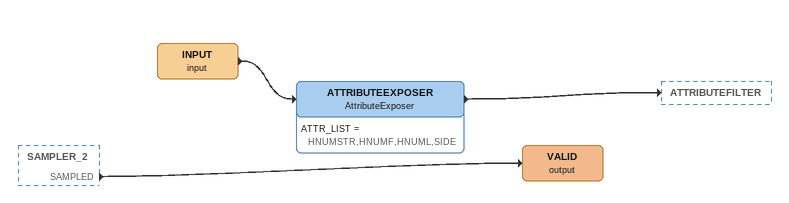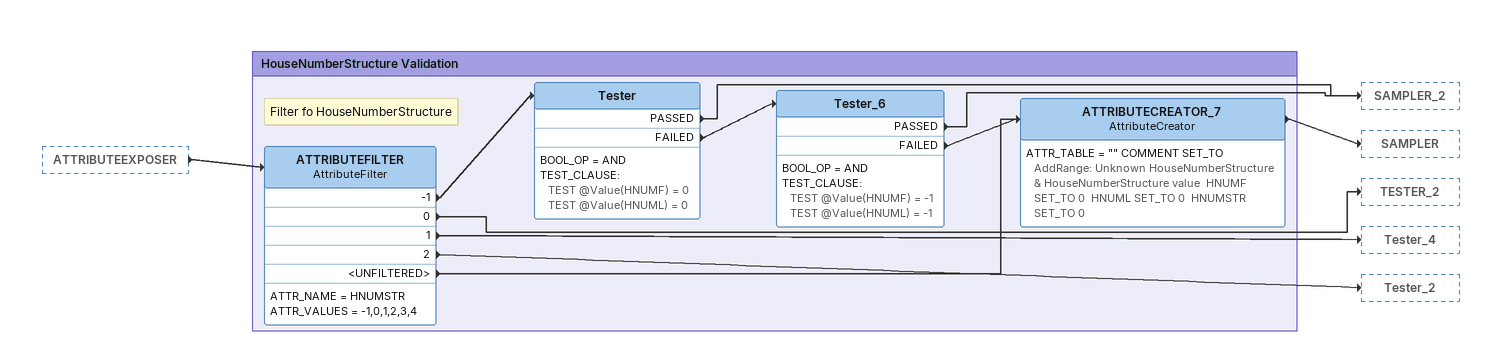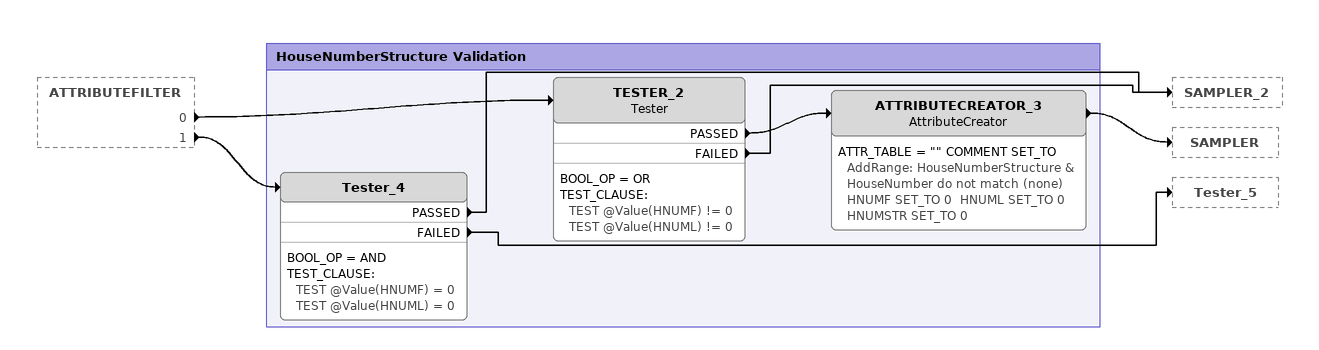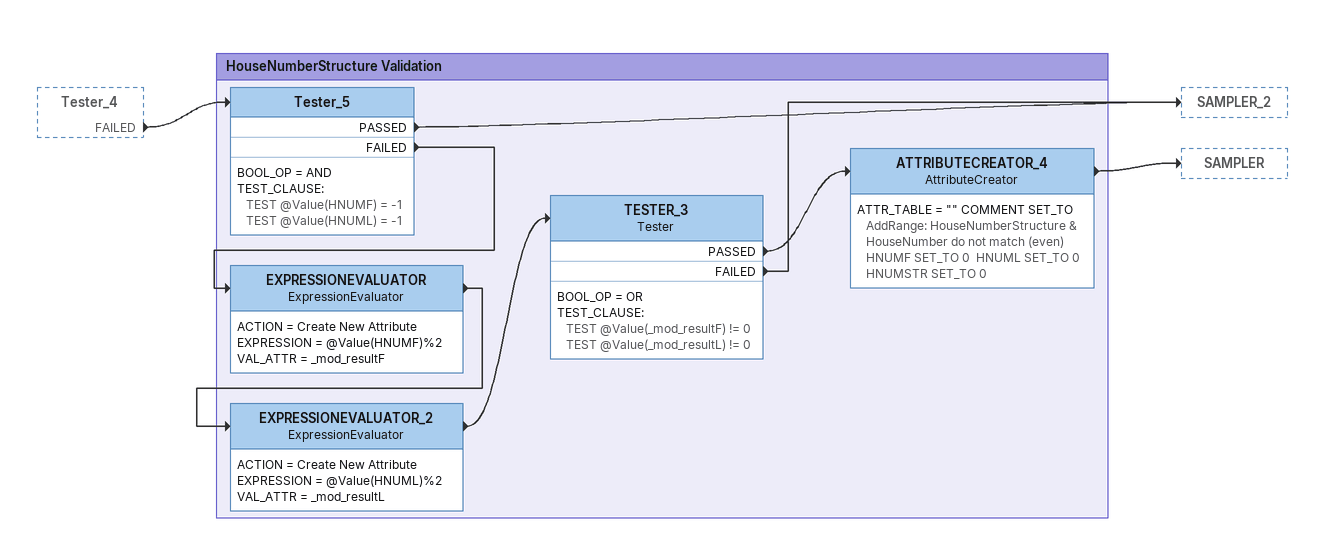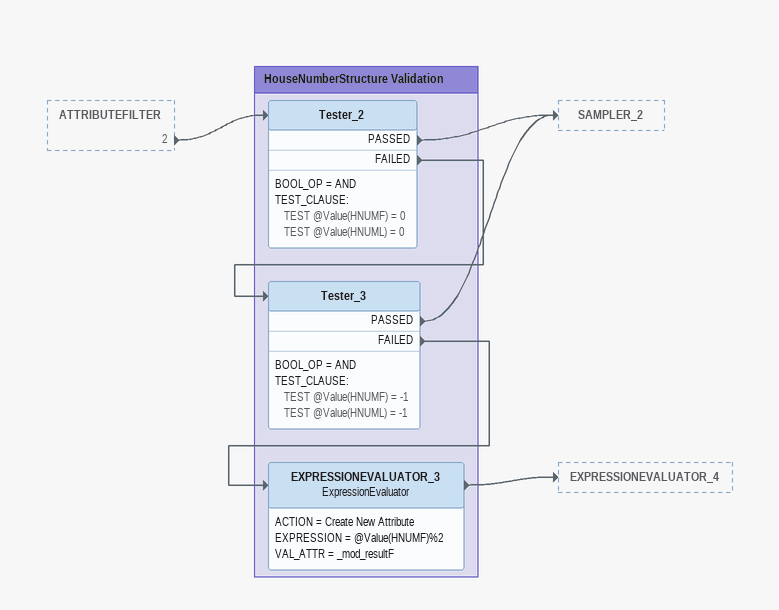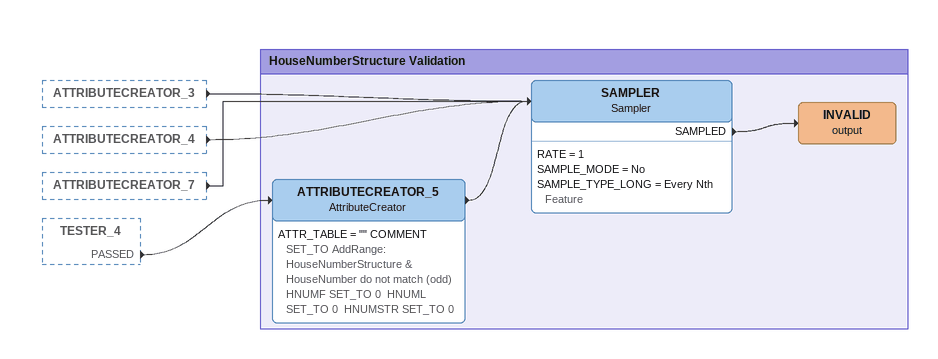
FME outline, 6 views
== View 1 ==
SAMPLER_2 [outside]
    SAMPLED -> VALID (output)
INPUT (input)
    -> ATTRIBUTEEXPOSER
ATTRIBUTEEXPOSER: AttributeExposer
    ATTR_LIST = HNUMSTR,HNUMF,HNUML,SIDE
    -> ATTRIBUTEFILTER
VALID (output)

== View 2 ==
ATTRIBUTEEXPOSER [outside]
    -> ATTRIBUTEFILTER

Bookmark: HouseNumberStructure Validation
Note: Filter fo HouseNumberStructure
ATTRIBUTEFILTER: AttributeFilter
    ATTR_NAME = HNUMSTR
    ATTR_VALUES = -1,0,1,2,3,4
    -1 -> Tester
    0 -> TESTER_2
    1 -> Tester_4
    2 -> Tester_2
    <UNFILTERED> -> ATTRIBUTECREATOR_7
Tester
    BOOL_OP = AND
    TEST_CLAUSE:
      TEST @Value(HNUMF) = 0
      TEST @Value(HNUML) = 0
    PASSED -> SAMPLER_2
    FAILED -> Tester_6
Tester_6
    BOOL_OP = AND
    TEST_CLAUSE:
      TEST @Value(HNUMF) = -1
      TEST @Value(HNUML) = -1
    PASSED -> SAMPLER_2
    FAILED -> ATTRIBUTECREATOR_7
ATTRIBUTECREATOR_7: AttributeCreator
    ATTR_TABLE = "" COMMENT SET_TO AddRange: Unknown HouseNumberStructure & HouseNumberStructure value  HNUMF SET_TO 0  HNUML SET_TO 0  HNUMSTR SET_TO 0
    -> SAMPLER

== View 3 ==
ATTRIBUTEFILTER [outside]
    0 -> TESTER_2
    1 -> Tester_4

Bookmark: HouseNumberStructure Validation
TESTER_2: Tester
    BOOL_OP = OR
    TEST_CLAUSE:
      TEST @Value(HNUMF) != 0
      TEST @Value(HNUML) != 0
    PASSED -> ATTRIBUTECREATOR_3
    FAILED -> SAMPLER_2
ATTRIBUTECREATOR_3: AttributeCreator
    ATTR_TABLE = "" COMMENT SET_TO AddRange: HouseNumberStructure & HouseNumber do not match (none)  HNUMF SET_TO 0  HNUML SET_TO 0  HNUMSTR SET_TO 0
    -> SAMPLER
Tester_4
    BOOL_OP = AND
    TEST_CLAUSE:
      TEST @Value(HNUMF) = 0
      TEST @Value(HNUML) = 0
    PASSED -> SAMPLER_2
    FAILED -> Tester_5

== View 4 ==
Tester_4 [outside]
    FAILED -> Tester_5

Bookmark: HouseNumberStructure Validation
Tester_5
    BOOL_OP = AND
    TEST_CLAUSE:
      TEST @Value(HNUMF) = -1
      TEST @Value(HNUML) = -1
    PASSED -> SAMPLER_2
    FAILED -> EXPRESSIONEVALUATOR
EXPRESSIONEVALUATOR: ExpressionEvaluator
    ACTION = Create New Attribute
    EXPRESSION = @Value(HNUMF)%2
    VAL_ATTR = _mod_resultF
    -> EXPRESSIONEVALUATOR_2
EXPRESSIONEVALUATOR_2: ExpressionEvaluator
    ACTION = Create New Attribute
    EXPRESSION = @Value(HNUML)%2
    VAL_ATTR = _mod_resultL
    -> TESTER_3
TESTER_3: Tester
    BOOL_OP = OR
    TEST_CLAUSE:
      TEST @Value(_mod_resultF) != 0
      TEST @Value(_mod_resultL) != 0
    PASSED -> ATTRIBUTECREATOR_4
    FAILED -> SAMPLER_2
ATTRIBUTECREATOR_4: AttributeCreator
    ATTR_TABLE = "" COMMENT SET_TO AddRange: HouseNumberStructure & HouseNumber do not match (even)  HNUMF SET_TO 0  HNUML SET_TO 0  HNUMSTR SET_TO 0
    -> SAMPLER

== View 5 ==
ATTRIBUTEFILTER [outside]
    2 -> Tester_2

Bookmark: HouseNumberStructure Validation
Tester_2
    BOOL_OP = AND
    TEST_CLAUSE:
      TEST @Value(HNUMF) = 0
      TEST @Value(HNUML) = 0
    PASSED -> SAMPLER_2
    FAILED -> Tester_3
Tester_3
    BOOL_OP = AND
    TEST_CLAUSE:
      TEST @Value(HNUMF) = -1
      TEST @Value(HNUML) = -1
    PASSED -> SAMPLER_2
    FAILED -> EXPRESSIONEVALUATOR_3
EXPRESSIONEVALUATOR_3: ExpressionEvaluator
    ACTION = Create New Attribute
    EXPRESSION = @Value(HNUMF)%2
    VAL_ATTR = _mod_resultF
    -> EXPRESSIONEVALUATOR_4

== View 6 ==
ATTRIBUTECREATOR_3 [outside]
    -> SAMPLER
ATTRIBUTECREATOR_4 [outside]
    -> SAMPLER
ATTRIBUTECREATOR_7 [outside]
    -> SAMPLER
TESTER_4 [outside]
    PASSED -> ATTRIBUTECREATOR_5

Bookmark: HouseNumberStructure Validation
ATTRIBUTECREATOR_5: AttributeCreator
    ATTR_TABLE = "" COMMENT SET_TO AddRange: HouseNumberStructure & HouseNumber do not match (odd)  HNUMF SET_TO 0  HNUML SET_TO 0  HNUMSTR SET_TO 0
    -> SAMPLER
SAMPLER: Sampler
    RATE = 1
    SAMPLE_MODE = No
    SAMPLE_TYPE_LONG = Every Nth Feature
    SAMPLED -> INVALID (output)
INVALID (output)
